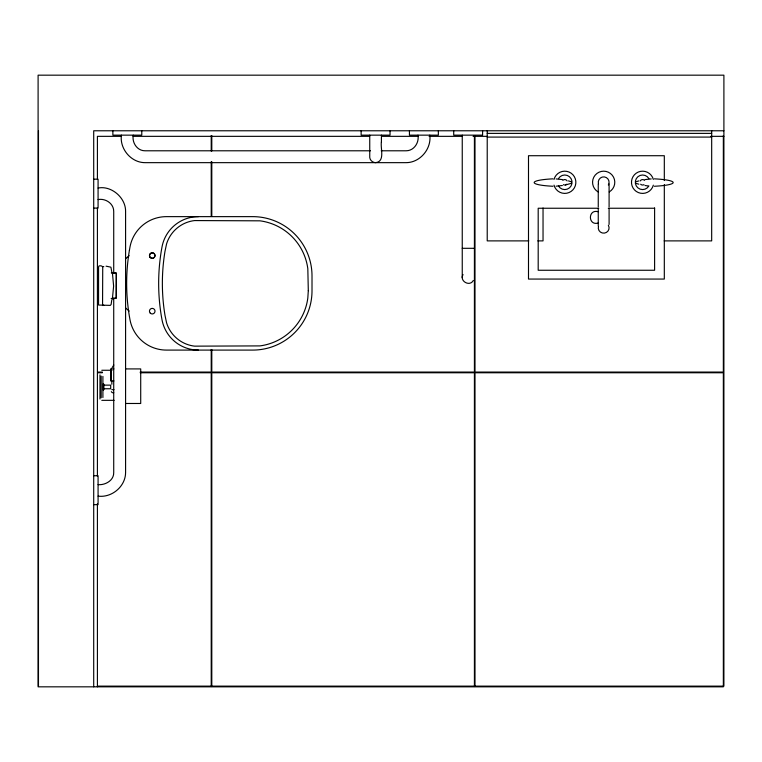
<?xml version="1.0" encoding="UTF-8"?>
<svg xmlns="http://www.w3.org/2000/svg" width="762" height="762" viewBox="0 0 762 762"><rect width="100%" height="100%" fill="white"/><g stroke="black" fill="none" stroke-linecap="round" stroke-linejoin="round"><path stroke-width="1.14" d="M98.079 484.622C104.785 485.337 113.967 480.803 113.719 472.488L113.719 298.056M98.079 188.062C111.128 185.318 125.816 197.529 125.587 211.426L125.587 472.488C125.587 486.442 111.804 497.967 98.079 496.129M381.429 142.275L381.429 138.932M103.061 305.381C105.337 305.495 101.908 305.343 103.565 305.486M102.927 266.576L103.803 266.69M111.785 299.866L111.128 304.429L110.299 305.391L98.555 305.038L98.555 267.224C97.812 264.833 103.499 265.567 102.727 267.748L102.556 305.543M473.316 280.473C469.687 287.217 459.086 280.892 463.039 274.558M112.366 299.152L113.624 286.083L112.424 273.015M112.071 367.722L113.795 365.008M102.908 397.507L102.908 376.39M571.519 183.29L565.461 184.937M635.832 181.813L638.842 180.908M113.738 392.706L112.3 392.706L111.309 391.668M562.375 185.509L556.127 186.176M644.976 179.594L651.224 178.927M598.075 223.066C587.864 225.904 587.864 208.874 598.075 211.712M113.081 298.79L116.3 297.999L116.357 273.472L115.938 272.91L111.871 272.825M552.983 178.841C527.923 180.07 527.923 185.033 552.983 186.261M654.368 186.261C679.428 185.033 679.428 180.07 654.368 178.841M723.9 130.778L93.707 130.778L93.707 686.829M487.223 133.379L711.679 133.379M482.632 135.15L453.714 135.15L453.714 130.778M121.187 136.341L97.412 136.341L97.412 179.175M133.074 136.341L369.646 136.341M381.533 136.341L418.386 136.341M429.082 136.341L462.372 136.341M473.069 136.341L487.337 136.341M710.822 136.341L723.9 136.341M487.223 137.084L711.679 137.084M370.494 150.79L145.028 150.79C137.103 150.838 131.816 142.551 133.255 135.15M381.181 150.79L406.098 150.79C414.023 150.838 419.376 142.57 417.957 135.15M93.707 179.175L98.079 179.175L98.079 208.093L93.707 208.093M98.079 199.568C105.499 198.139 113.767 203.492 113.719 211.426L113.719 273.129M598.77 208.245L538.191 208.245L538.191 270.253L654.606 270.253L654.606 207.883M608.276 208.245L654.606 208.245M528.79 240.887L487.223 240.887L487.223 130.597M537.848 240.887L543.039 240.887L543.039 207.988M664.178 240.887L711.679 240.887L711.679 130.597M462.248 248.307L474.107 248.307M111.29 272.901L116.262 273.301M111.138 298.513L116.205 298.104L116.272 273.177M113.909 368.913L110.881 368.913L110.881 380.933L113.909 380.933M125.787 368.913L140.713 368.913L140.713 403.479L125.787 403.479M101.794 370.265L112.052 370.265M97.631 372.066L102.365 372.066M140.227 372.066L211.217 372.066L211.217 349.482M97.631 372.761L102.365 372.761M140.227 372.761L211.217 372.761L211.217 686.133M103.889 385.134L110.69 385.134L110.69 388.753L103.889 388.763M111.814 389.649L113.967 389.649M101.794 400.336L114.138 400.336M93.707 475.736L98.079 475.736L98.079 504.654L93.707 504.654M97.412 686.133L723.9 686.133L723.9 75.171L38.1 75.171L38.1 686.829L211.217 686.829M211.798 686.829L474.412 686.829M475.002 686.829L723.348 686.829M556.127 178.927L562.375 179.594M106.07 266.167L110.909 267.176L111.843 272.186M644.976 185.509L648.091 185.928M635.832 183.29L638.842 184.194M568.509 180.908L571.519 181.813M723.348 135.531L723.348 372.066L475.002 372.066L475.002 135.531M723.348 686.133L723.348 372.761L475.002 372.761L475.002 686.133M664.312 180.556L664.312 155.715L528.495 155.715L528.495 279.063L664.312 279.063L664.312 184.499M609.095 183.994L609.095 206.902M609.095 208.426L609.095 224.399M598.256 183.994L598.256 206.902M598.256 208.426L598.256 226.066M482.632 130.778L482.556 135.15M474.412 135.531L474.412 372.066L211.798 372.066L211.798 349.482M474.412 686.133L474.412 372.761L211.798 372.761L211.798 686.133M462.248 135.15L462.248 277.597M438.35 130.778L438.35 135.15L409.432 135.15L409.432 130.778M429.816 135.15C431.625 148.895 420.053 162.658 406.098 162.658L145.028 162.658C131.083 162.658 119.558 148.876 121.396 135.15M390.039 130.778L390.039 135.15L361.131 135.15L361.131 130.778M381.429 135.15L381.429 139.017M381.429 141.846C380.152 148.095 385.534 161.544 375.59 162.658C372.704 162.611 370.046 160.353 369.741 157.467L369.741 135.15M211.798 135.531L211.798 150.981M211.798 161.677L211.798 216.36M211.217 135.531L211.217 150.981M211.217 161.677L211.217 216.36M141.78 130.778L141.78 135.15L112.871 135.15L112.871 130.778M111.833 380.819L111.833 384.258M111.09 368.913L111.09 380.933M103.889 384.21L103.889 389.687M103.289 383.6L103.289 390.296M101.184 376.095L101.184 397.802M99.984 374.885L99.984 399.012M97.412 207.674L97.412 476.383M97.412 503.73L97.412 686.829M38.471 130.778L38.471 372.066M38.471 372.761L38.471 686.133M643.966 184.661A2.734 2.734 0 0 1 640.661 184.223M640.232 180.927A2.734 2.734 0 0 1 644.528 180.356M653.339 185.166A11.125 11.125 0 0 1 636.222 191.405A11.125 11.125 0 0 1 636.222 173.184A11.125 11.125 0 0 1 653.339 179.413M648.91 185.938A7.296 7.296 0 0 1 637.908 187.881A7.296 7.296 0 0 1 637.908 176.708A7.296 7.296 0 0 1 648.91 178.641M566.69 184.223A2.734 2.734 0 0 1 563.385 184.661M562.813 180.356A2.734 2.734 0 0 1 567.119 180.927M598.446 183.69A5.42 5.42 0 0 1 604.38 176.917A5.42 5.42 0 0 1 608.362 185.004M598.113 191.919A11.125 11.125 0 0 1 595.16 175.146A11.125 11.125 0 0 1 612.191 175.146A11.125 11.125 0 0 1 609.238 191.919M608.362 225.257A5.42 5.258 0 0 1 604.38 233.105A5.42 5.258 0 0 1 598.446 226.524M554.012 179.413A11.125 11.125 0 0 1 571.129 173.184A11.125 11.125 0 0 1 571.129 191.405A11.125 11.125 0 0 1 554.012 185.166M558.432 178.641A7.296 7.296 0 0 1 569.443 176.708A7.296 7.296 0 0 1 569.443 187.881A7.296 7.296 0 0 1 558.432 185.938M129.178 311.029A34.871 34.871 0 0 1 125.749 308.019M125.749 258.699A34.871 34.871 0 0 1 129.178 255.699M198.453 350.091A37.071 37.071 0 0 1 162.001 319.754L161.334 315.982A200.177 200.177 0 0 1 161.334 250.736L162.001 246.964A37.071 37.071 0 0 1 198.453 216.637M308.305 290.655L307.819 298.037A55.597 55.597 0 0 1 259.956 345.9L194.605 346.148A33.357 33.357 0 0 1 166.573 322.831L165.002 315.392A196.51 196.51 0 0 1 164.992 251.336L166.573 243.897A33.357 33.357 0 0 1 194.605 220.57L259.956 220.828A55.597 55.597 0 0 1 307.819 268.691L308.305 290.655M129.388 250.422L129.33 250.736A200.177 200.177 0 0 0 129.33 315.982L129.997 319.754A37.071 37.071 0 0 0 166.449 350.091L252.698 350.091A59.312 59.312 0 0 0 312.01 290.779L312.01 275.949A59.312 59.312 0 0 0 252.698 216.637L166.449 216.637A37.071 37.071 0 0 0 129.997 246.964L129.388 250.422M150.333 257.461A2.686 2.686 0 0 0 154.829 256.251A2.686 2.686 0 0 0 151.543 252.965A2.686 2.686 0 0 0 150.333 257.461M150.266 313.134A2.781 2.781 0 0 0 154.924 311.887A2.781 2.781 0 0 0 151.514 308.477A2.781 2.781 0 0 0 150.266 313.134M150.266 257.527A2.781 2.781 0 0 0 154.924 256.28A2.781 2.781 0 0 0 151.514 252.87A2.781 2.781 0 0 0 150.266 257.527"/></g></svg>
